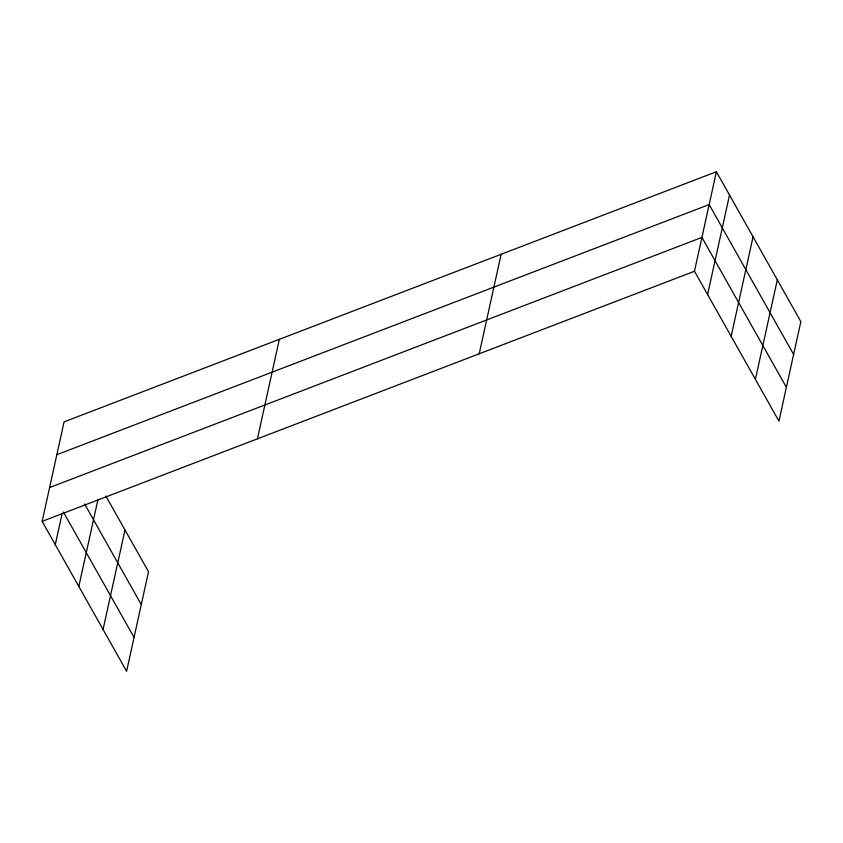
<?xml version="1.0" encoding="UTF-8"?>
<svg xmlns="http://www.w3.org/2000/svg" width="843" height="843" viewBox="0 0 843 843"><rect width="100%" height="100%" fill="white"/><g stroke="black" fill="none" stroke-linecap="round" stroke-linejoin="round"><path stroke-width="1.26" d="M105.839 496.011L148.526 571.754L126.608 671.26L42.15 521.374L64.068 421.879L716.392 171.74L800.85 321.626L778.932 421.121L694.474 271.246L716.392 171.74M55.28 544.673L62.182 513.345M78.82 586.443L97.957 499.572M103.067 629.479L124.985 529.984M257.421 438.834L279.339 339.329M479.203 353.786L501.132 254.291M707.604 294.544L729.522 195.039M731.144 336.315L753.062 236.82M755.391 379.35L777.309 279.855M56.839 454.714L709.163 204.575L793.621 354.46M49.6 487.549L701.924 237.41L786.382 387.295M42.15 521.374L694.474 271.246M84.595 503.977L141.287 604.589M63.362 511.975L134.058 637.424"/></g></svg>
